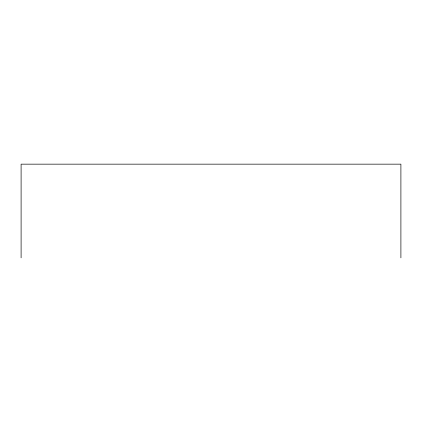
<?xml version="1.0" encoding="UTF-8"?>
<svg xmlns="http://www.w3.org/2000/svg" width="422" height="422" viewBox="0 0 422 422"><rect width="100%" height="100%" fill="white"/><g stroke="black" fill="none" stroke-linecap="round" stroke-linejoin="round"><path stroke-width="0.63" d="M400.9 257.842L400.9 164.158L21.1 164.158L21.1 257.842"/></g></svg>
